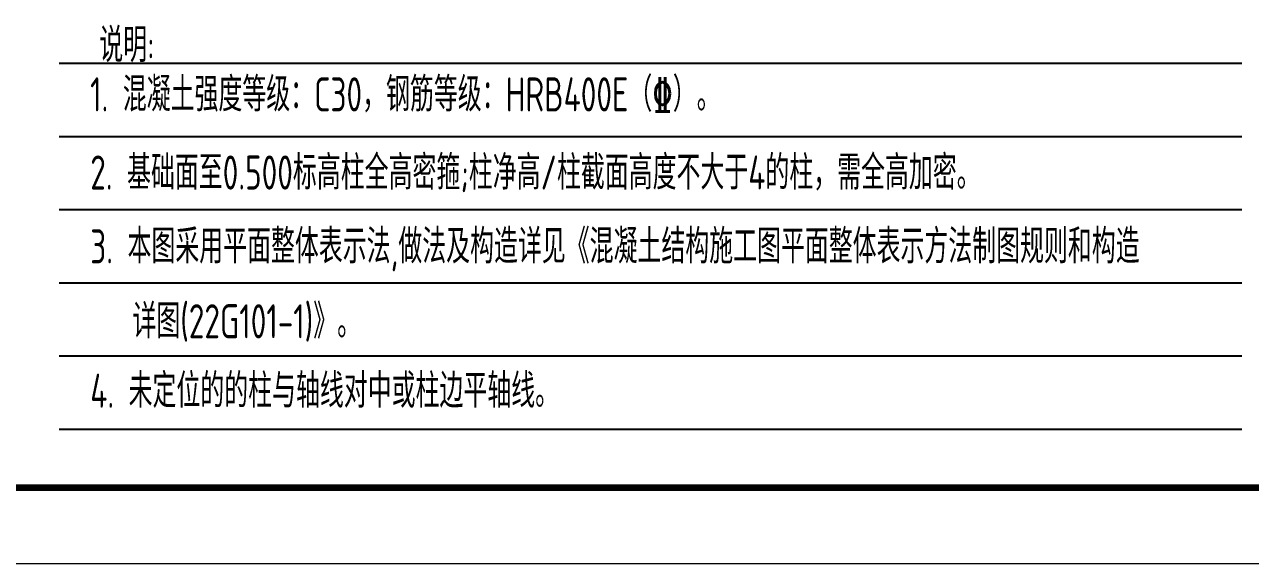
# Model space of a CAD drawing. Extents: x 3968514 to 5230306, y -516551 to -228246.
# Drawn here: x 4634687 to 4650836, y -359553 to -352446 of the extents above; entities that cross this region are included whole.
import ezdxf

# ---------------------------------------------------------------- set-up
doc = ezdxf.new("R2010")
doc.units = 0
doc.header["$LTSCALE"] = 1000
doc.header["$MEASUREMENT"] = 0
doc.layers.add('-S-text', color=7, linetype='Continuous')
doc.layers.add('桩-说明', color=7, linetype='Continuous')
doc.layers.add('FRAME', color=3, linetype='Continuous', lineweight=18)
doc.styles.add('TSSD_REIN', font='Tssdeng.shx', dxfattribs={"width": 0.7, "bigfont": 'hztxt.shx'})

# ---------------------------------------------------------------- blocks, each defined once
blk = doc.blocks.new('A$C0B803521')
at = {"layer": 'FRAME', "lineweight": 140}
blk.add_line((-97543, 35252), (-16943, 35252), dxfattribs=at)
at = {"layer": 'FRAME', "lineweight": 18}
blk.add_line((-100043, 34252), (-15943, 34252), dxfattribs=at)

msp = doc.modelspace()

# ---------------------------------------------------------------- linework, layer by layer
at = {"layer": '-S-text', "color": 8}
for p, q in [((4635144.4284, -352957.8867, -0.30417), (4650722.07529, -352957.8867, -0.30417)), ((4635144.4284, -353922.5275, -0.30417), (4650722.07529, -353922.5275, -0.30417)), ((4635144.4284, -354887.16829, -0.30417), (4650722.07529, -354887.16829, -0.30417)), ((4635144.4284, -355851.80909, -0.30417), (4650722.07529, -355851.80909, -0.30417)), ((4635144.4284, -356816.44988, -0.30417), (4650722.07529, -356816.44988, -0.30417)), ((4635144.4284, -357781.09067, -0.30417), (4650722.07529, -357781.09067, -0.30417))]:
    msp.add_line(p, q, dxfattribs=at)

# ---------------------------------------------------------------- block references
msp.add_blockref('A$C0B803521', (4675697.36617, -393805.3043))

# ---------------------------------------------------------------- texts
at = {"layer": '桩-说明', "style": 'TSSD_REIN', "width": 0.7}
for s, p in [('说明:', (4635671.9407, -352942.5073, -0.30417)), ('1. 混凝土强度等级：C30，钢筋等级：HRB400E（\x84）。', (4635550.87134, -353592.76321, -0.30417)), ('2. 基础面至0.500标高柱全高密箍;柱净高/柱截面高度不大于4的柱，需全高加密。', (4635552.40885, -354623.24938, -0.30417)), ('3. 本图采用平面整体表示法,做法及构造详见《混凝土结构施工图平面整体表示方法制图规则和构造', (4635552.40885, -355597.04697, -0.30417)), ('详图(22G101-1)》。 ', (4636108.5371, -356584.51808, -0.30417)), ('4. 未定位的的柱与轴线对中或柱边平轴线。', (4635552.40885, -357500.03181, -0.30417))]:
    msp.add_text(s, height=450, dxfattribs=at).set_placement(p)

doc.saveas('drawing.dxf')
